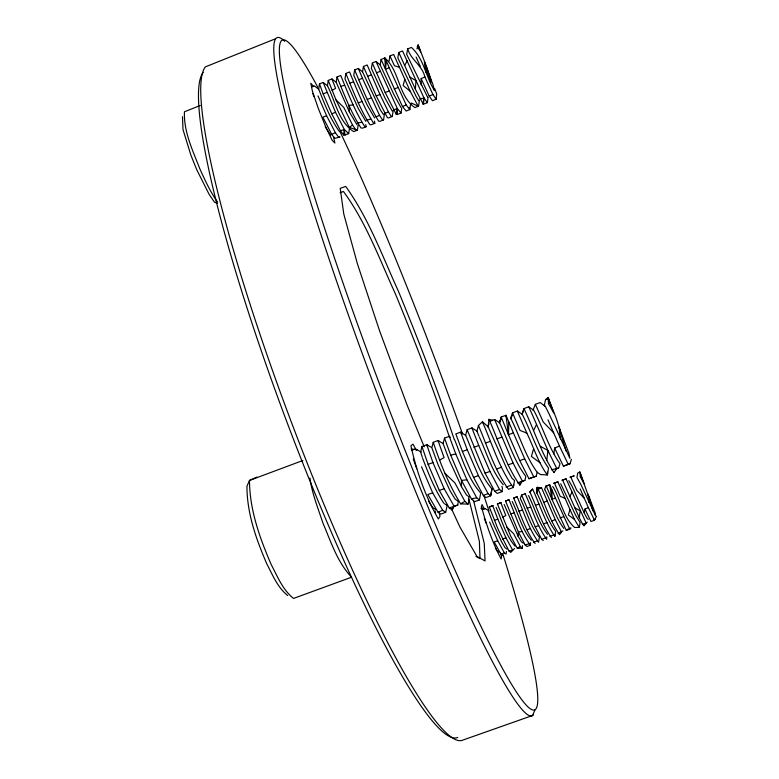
<?xml version="1.0" encoding="UTF-8"?>
<svg xmlns="http://www.w3.org/2000/svg" width="779" height="779" viewBox="0 0 779 779"><rect width="100%" height="100%" fill="white"/><g stroke="black" fill="none" stroke-linecap="round" stroke-linejoin="round"><path stroke-width="1.17" d="M476.894 431.284L478.452 425.5L482.503 421.77L488.199 426.853L507.246 469.756L511.939 478.17L514.549 480.585L513.303 487.498L508.521 489.261C494.675 470.419 487.654 446.98 478.452 425.5M469.445 497.168L466.446 494.908L461.46 486.632L461.499 480.409L450.69 455.14L444.517 438.119L449.288 436.347L450.272 437.301M551.357 537.607C541.814 523.965 536.838 507.275 529.944 492.075L532.602 489.076C539.915 504.792 544.988 522.115 554.804 536.361L554.814 534.706M568.719 528.814L571.007 527.987L569.78 529.175L566.304 530.421L551.941 499.349L552.019 490.088L549.711 484.83L545.777 486.232L544.511 489.689L544.969 489.913C551.464 502.572 555.32 517.013 563.811 528.415M537.198 472.259L540.431 474.528L547.394 474.966L548.543 468.091C536.994 451.81 531.395 431.917 522.193 414.224L517.344 411.039L512.533 412.831L510.849 418.44C519.817 436.211 525.358 456.212 537.198 472.259L536.156 476.222L528.97 478.715L519.788 460.623L508.483 434.663L508.833 422.062L505.961 415.275L501.16 417.057L499.514 422.646C508.249 440.495 513.741 460.613 525.864 476.427L524.919 480.351L521.122 481.753M546.731 536.809L546.663 539.321C537.013 525.757 532.076 509.018 525.241 493.798L525.007 493.779M512.455 414.321L512.533 412.831L520.041 430.427L526.847 433.105C533.664 446.98 538.026 462.57 547.394 474.966M584.007 525.708L586.227 523.235L566.07 478.832L561.922 480.351L562.613 480.098L579.264 517.694L582.526 524.121L584.007 525.708L584.046 524.91M523.206 543.177L521.394 541.853L518.084 536.156L518.366 531.93L505.532 501.024L508.969 499.767C515.591 515.026 520.43 531.95 530.411 545.222L526.916 546.507L525.036 544.784L518.366 531.93L522.222 531.502M399.315 54.53L398.799 52.446L415.353 89.215L423.406 104.513L424.049 98.096L402.548 50.956L398.799 52.446L397.806 57.87L415.928 96.07L418.644 100.618L419.443 100.092L418.586 106.139L414.876 107.59C398.342 96.236 399.715 70.743 384.836 57.987L381.106 59.467L380.162 64.871L393.901 94.561L401 107.56M415.353 89.215L415.967 80.636L409.968 77.15M530.411 545.222L530.596 542.681M579.352 526.614L579.294 527.422L574.522 527.451C563.032 517.178 560.851 499.923 553.119 486.933L552.603 486.729M536.828 492.903L537.286 487.352L541.551 487.82L555.291 519.681L561.571 532.145L559.497 534.647C549.779 520.323 544.706 503.039 537.286 487.352L536.828 492.903C543.216 505.59 547.024 520.109 555.67 531.375L554.804 536.361M409.345 107.424L409.812 109.576L406.229 105.029L389.296 67.792L385.498 69.263L386.316 61.015L384.836 57.987L385.498 69.263L402.461 106.48L406.112 111.037L409.812 109.576L410.679 103.568M436.152 99.235L432.939 94.551L424.886 76.936L421.147 78.591L429.19 96.07L432.433 100.695L436.152 99.235L436.678 94.045L434.828 88.787M488.735 423.805L488.092 427.126L489.008 419.345L492.503 420.261M489.368 420.485L489.008 419.345L489.796 421.283C499.222 442.706 506.311 465.998 519.836 485.103L520.06 483.097M497.411 504.003L500.916 502.611L497.411 504.003L510.683 536.098L517.266 548.28L522.232 548.212L522.534 545.602M546.761 460.35L547.949 450.505L531.833 413.61L528.746 406.804L523.926 408.595L522.193 414.224L523.926 408.595C534.17 429.735 541.045 452.911 553.947 472.561L556.771 468.578L558.67 467.955L560.004 463.768C548.533 447.652 543.099 427.661 533.683 410.202L528.746 406.804M423.649 104.143L427.369 102.682L428.041 97.297M513.692 484.48L513.303 487.498C499.592 468.559 492.542 445.169 483.243 423.718L482.503 421.77L482.912 422.88M506.447 551.454L506.107 554.054L504.373 552.895L497.703 540.743L489.64 522.066M454.05 506.389L457.818 505.006L458.266 501.608M579.264 517.694L580.18 510.8L574.775 507.801M447.146 505.698L445.676 512.329L440.933 514.072L437.944 512.105L427.807 494.529L432.696 492.854L442.735 510.352L445.676 512.329M553.83 453.923L554.648 448.032L559.478 446.046L568.232 464.333L569.955 463.807L571.416 459.357M339.547 131.719C330.218 118.944 324.561 103.831 318.699 89.225L319.468 83.918L323.178 82.447L327.453 85.758C335.174 100.832 338.719 122.215 353.724 131.622L357.395 130.171L358.116 125.37M349.42 128.788L348.7 133.599L345.019 135.04L343.51 134.923L344.289 129.431L335.535 112.351L323.178 82.447M380.162 64.871L376.004 61.492L372.274 62.972L385.177 92.497L396.229 114.24L397.358 114.474L401.058 113.023L401.75 108.213M354.63 69.964C362.06 87.248 368.72 105.087 378.613 121.135L379.87 121.349L383.57 119.898L384.446 113.89L383.395 114.484L380.444 110.043L362.556 71.843L358.359 68.494L354.63 69.964L353.763 75.329L367.201 105.087L374.602 117.941M392.304 116.46L391.146 116.237L388.448 111.962L380.016 94.541L367.172 64.988L363.442 66.468L376.199 95.934L387.416 117.687L388.614 117.911L392.304 116.46L393.181 110.452M327.453 85.758L328.241 80.432L331.951 78.961L336.216 82.292L349.45 112.088L357.055 124.835M336.216 82.292L337.034 76.946L340.744 75.475C347.872 92.857 354.63 110.686 364.747 126.578L366.111 126.753L365.731 124.562M374.436 121.154L374.835 123.325L373.531 123.131C363.559 107.142 356.87 89.303 349.547 71.98L345.827 73.46L344.98 78.815L345.672 80.403M478.949 436.133L476.894 431.05L471.908 427.934L467.127 429.716L485.074 473.165L494.684 491.237L497.216 493.409L501.988 491.656L502.484 488.599L501.958 486.3M362.556 71.843L363.442 66.468M467.127 429.716L465.608 435.247C473.632 453.29 479.017 473.817 491.968 488.891L490.692 495.804L485.921 497.557L483.292 495.395L473.544 477.361L462.395 451.499L455.812 433.922L460.593 432.141L465.715 435.442M388.974 61.375L389.948 55.961L393.687 54.472L410.182 91.25L418.323 106.509M425.909 72.272L424.409 61.989L432.949 84.531L434.507 90.588C425.831 76.897 423.757 58.367 411.409 47.441L407.66 48.931L406.677 54.355L427.681 97.365M488.199 426.853L488.784 423.669M491.968 488.891L490.692 495.804L488.112 493.652L478.423 475.618L467.264 449.746L460.593 432.141L461.392 433.212M536.429 492.659L537.315 487.829L541.123 487.936L538.104 489.085L541.551 487.82M588.33 519.369L587.132 518.434L584.25 512.981L584.971 509.057L588.418 507.645L594.445 520.226L590.979 521.511L584.971 509.057M396.229 114.24L397.329 108.495L376.004 61.492M422.831 103.996L424.049 98.096L419.92 98.855M553.947 472.561L554.132 471.675M560.159 430.583L556.596 419.277L548.104 397.524L545.534 399.598L544.239 405.674L545.349 406.424L548.883 413.532L569.897 458.325L569.03 453.612L559.01 427.243L560.393 438.966M479.416 499.943L476.729 497.81L466.903 479.806L461.499 480.409L471.422 498.891L474.528 501.715L479.416 499.943L480.701 493.029C467.858 478.793 461.47 456.494 454.547 439.59M422.267 457.176L420.621 451.956L421.965 446.503L426.726 444.741L431.332 447.341M443.397 443.728L438.002 440.544L433.231 442.316L431.848 447.789L438.236 465.151L450.058 490.838L455.111 499.076L458.208 501.296M404.788 79.195L403.142 85.534L410.182 91.25M444.517 438.119L443.085 443.611L449.649 460.925L461.46 486.632M416.999 48.882L418.157 44.909L427.213 68.455L431.4 81.814M433.231 442.316C440.417 463.641 448.831 484.665 460.671 503.867L468.023 504.11L468.958 500.916L468.51 498.657M421.965 446.503L428.109 464.352L439.298 490.419L449.269 507.947L452.161 509.953L452.794 507.811M533.644 448.743L531.385 456.416L540.09 462.814M557.891 481.831L553.84 483.272L557.891 481.831L569.994 509.544L568.349 514.977L574.493 519.427L579.294 527.422L580.112 522.485L575.613 515.201L560.705 483.759M545.349 406.424L540.159 402.558L535.329 404.35L533.002 410.231M525.241 493.798L521.609 495.025L520.284 498.57C526.838 511.219 530.304 526.234 539.419 537.286L538.532 542.272C528.717 528.853 523.829 512.027 517.1 496.778L513.663 498.044C520.353 513.293 525.212 530.158 535.095 543.518M512.046 415.353L510.527 418.79L511.969 415.441M594.445 520.226L596.51 516.185M417.378 46.74L418.157 44.909L420.679 51.989L417.378 46.74L418.45 45.912M536.156 476.222L533.819 476.952L524.705 458.88L513.38 432.9L508.483 434.663L501.16 417.057L501.277 418.479L499.514 422.646L494.597 419.501L489.796 421.283M499.3 422.958L501.277 418.479M534.93 710.156L532.476 715.521L462.96 740.05A360.852 48.259 69.4 0 1 295.358 432.657A360.852 48.259 69.4 0 1 205.432 66.848L275.065 38.95M569.887 496.603L572.01 492.143M533.527 430.631L536.546 424.448M452.161 509.953L454.128 506.272L457.818 505.006M404.778 65.319L407.232 60.781M519.836 485.103L522.368 481.14L524.919 480.351M587.23 522.096L586.227 523.235L582.526 524.121M581.261 475.92L584.211 483.886L580.365 476.904L581.261 475.92L579.839 471.957L577.794 472.989L576.927 477.488L580.657 484.032L595.584 515.825L595.117 512.796L588.106 494.305L589.012 502.474M548.513 403.649L549.789 402.334L548.104 397.524L548.513 403.649L553.665 412.919L549.789 402.334M566.304 530.421L567.579 529.233M562.905 530.927L558.105 533.391M489.3 506.973L492.903 505.561L489.3 506.973L498.297 529.778L509.076 551.181L510.781 552.36L514.481 548.533M529.652 492.075L532.602 489.076M336.012 99.887L349.382 127.435L352.517 124.952L343.792 107.444L336.012 99.887L328.241 80.432M460.671 503.867L464.859 501.306L468.023 504.11M517.266 548.28L520.323 546.498L522.232 548.212M332.039 90.422L335.574 88.397L331.951 78.961M439.57 460.185L444.088 457.594L438.002 440.544L439.2 441.459M502.582 517.383L505.814 515.532L500.848 502.737M256.982 477.089L249.484 480.448L246.933 486.262C246.972 513.458 256.223 539.341 266.876 564.006C272.689 575.116 277.587 587.512 287.694 595.526M429.19 96.07L432.939 94.551M200.261 105.477L184.438 111.777C183.63 131.924 192.832 150.532 199.852 168.907C205.12 180.309 210.233 191.936 217.653 202.15M311.629 87.024L314.404 85.924L318.699 89.225M331.688 134.251L335.408 132.781L338.456 136.909L340.004 137.007L334.756 138.36L331.688 134.251L322.818 117.152L326.615 115.769L335.408 132.781M366.111 126.753L362.43 128.194L360.881 127.873C350.832 112.02 344.036 94.308 337.034 76.946M374.835 123.325L371.145 124.776L369.811 124.582C359.781 108.632 353.062 90.802 345.827 73.46M349.761 83.246L353.539 81.785M358.681 79.75L362.459 78.29L379.568 115.409L382.333 119.684L383.57 119.898M376.549 72.768L380.337 71.308M393.57 109.956L397.329 108.495L401.058 113.023M402.461 106.48L406.229 105.029M366.958 120.326L370.707 118.875M375.819 116.86L379.568 115.409M482.123 509.583L484.908 508.512L488.082 510.372L493.311 523.8L501.725 542.116L505.104 547.773L507.012 549.068M340.131 192.725L343.422 191.459C366.266 222.56 379.509 259.28 395.498 294.092C414.866 341.27 433.406 388.818 449.464 437.233M319.468 83.918L323.149 93.889L326.917 92.448M367.25 99.42L371.038 97.969M358.301 102.886L362.089 101.445M384.68 113.403L388.448 111.962M367.61 76.245L371.398 74.813M394.155 89.02L397.962 87.569M385.177 92.497L388.984 91.055M554.648 448.032L563.392 466.144L568.232 464.333M302.827 460.516L249.484 480.448C249.621 509.817 259.66 537.753 271.141 564.405C277.402 576.372 282.641 589.761 293.498 598.428L351.602 577.2C337.297 562.204 330.929 541.668 322.905 522.991C318.075 508.22 312.019 493.574 309.964 478.082M411.672 450.34L415.47 448.918L421.137 451.995L420.621 451.956M376.199 95.934L380.016 94.541M323.149 93.889L331.737 113.744L335.535 112.351M437.944 512.105L442.735 510.352M555.816 469.007L558.67 467.955M569.955 463.807L563.392 466.144M482.337 509.524L484.908 508.512L480.847 508.239M505.532 501.024L508.969 499.767M513.663 498.044L517.1 496.778M545.777 486.232L549.711 484.83L551.941 499.349L555.446 498.102L569.78 529.175M562.613 480.098L566.07 478.832M570.793 477.099L574.259 475.833L569.975 477.274L570.793 477.099L576.791 490.4L584.279 498.268L588.418 507.645M517.529 482.902L522.368 481.14L513.118 463.086L494.597 419.501M528.97 478.715L533.819 476.952M483.292 495.395L488.112 493.652M494.684 491.237L499.514 489.475L501.988 491.656M593.627 519.768L595.351 519.145M497.703 540.743L494.198 541.931L500.936 554.142L504.373 552.895M462.395 451.499L467.264 449.746M473.885 447.292L478.764 445.53L489.962 471.431L499.514 489.475M496.934 438.889L501.822 437.126M506.097 487.06L510.936 485.317M533.527 542.272L536.984 541.025M521.609 495.025L535.231 526.808L541.707 539.311L545.173 538.065M331.737 113.744L340.501 130.784L344.289 129.431L348.7 133.599M428.109 464.352L432.968 462.629L444.186 488.745L454.128 506.272L449.269 507.947M485.074 473.165L489.962 471.431M473.544 477.361L478.423 475.618M543.684 502.328L547.179 501.082M518.941 511.238L522.427 510.002M527.179 508.259L530.665 507.022M549.896 536.341L553.372 535.105M508.21 464.829L513.118 463.086M519.788 460.623L524.705 458.88M485.395 443.076L490.293 441.352M526.974 529.769L530.48 528.542M494.363 520.333L497.849 519.116L505.941 537.831L512.563 549.993L509.076 551.181M551.785 520.917L555.291 519.681M560.062 517.947L563.577 516.711M535.231 526.808L538.737 525.582M535.416 505.279L538.922 504.071M439.298 490.419L444.186 488.745M496.622 468.977L501.54 467.283M543.499 523.848L547.014 522.651M502.436 539.019L505.941 537.831M340.705 86.362L344.63 85.281M450.69 455.14L455.773 453.953L466.903 479.806M551.581 469.786L556.771 468.578L547.949 450.505L540.344 446.27M510.547 513.799L514.198 512.971M525.036 544.784L528.814 543.985M471.422 498.891L476.729 497.81M357.619 122.946L361.855 122.332M353.16 104.922L348.934 105.418L349.45 112.088M545.534 399.598L548.893 399.267M411.117 449.055L417.077 449.726M349.382 127.435L357.395 130.171M399.608 67.364L394.456 65.748L389.948 55.961M565.116 498.346L560.218 496.359L554.434 483.097M217.507 203.494L214.429 202.121L209.142 194.39L196.707 169.627L190.865 155.118L182.977 129.46L182.49 116.684M411.361 103.013L417.729 105.993M475.93 556.362L478.968 558.017M428.129 445.598L426.726 444.741L432.968 462.629M568.806 480.672L572.02 486.154L584.25 512.981M498.93 551.999L496.973 550.734L495.269 547.91M435.782 509.544L432.491 507.392L428.596 501.267M500.936 554.142L502.689 555.3M444.595 503.779L446.99 505.425M515.104 546.128C505.659 535.446 501.978 520.382 496.116 507.421M528.347 495.619L528.698 495.882C534.969 508.599 538.737 523.196 547.54 534.326M531.307 540.236C522.076 529.301 518.551 514.296 512.222 501.53M541.707 539.311L543.226 540.568M503.253 484.742C491.646 471.344 486.933 453.037 479.358 437.146M506.545 526.857L513.614 533.664L520.323 546.498M444.945 473.301L454.868 482.853L464.859 501.306M424.886 76.936C422.286 65.407 411.059 60.022 407.66 48.931M559.478 446.046L553.645 432.822L543.226 421.975L535.329 404.35M313.684 86.537L310.782 83.236L312.447 91.357L318.251 108.3L325.875 127.181L332.263 140.463L334.892 143.044L333.5 136.695M330.812 135.157L325.203 126.714M340.501 130.784L343.51 134.923M424.049 98.096L427.369 102.682M365.828 121.388L358.321 108.583L346.022 81.201M352.517 124.952L355.818 129.859M392.188 111.017L384.992 98.066L371.349 68.357L372.294 63.411M443.796 503.234C434.604 489.348 428.499 473.71 422.598 458.218M504.169 504.48L518.084 536.156M416.405 450.369L413.006 444.176L410.923 445.763C416.531 471.237 425.285 496.379 438.382 518.999L440.038 516.243L438.976 511.803M472.512 429.073L471.908 427.934L478.764 445.53M484.217 508.814L482.084 504.617L481.393 506.457C486.3 524.51 492.396 542.418 501.121 559.001L501.588 556.566L500.615 553.071M451.44 508.706L460.087 527.334L477.03 556.537L485.054 560.938L484.246 543.304L473.466 500.303M569.994 509.544L574.493 519.427M432.696 492.854L421.527 466.796M381.106 59.467L385.498 69.263M326.615 115.769L318.027 95.914M416.113 57.023L420.241 66.361M386.316 61.015L389.296 67.792M580.189 488.891L584.279 498.268M547.988 419.852L553.645 432.822M517.344 411.039L526.847 433.105M552.019 490.088L555.446 498.102M546.264 486.096L551.941 499.349M508.833 422.062L513.38 432.9M358.359 68.494L362.459 78.29M424.234 446.834L407.29 405.538L379.587 330.861L357.357 263.643L343.773 213.991L340.199 188.343L345.691 186.424C368.71 218.383 382.246 255.814 398.488 291.404C418.489 340.199 437.584 389.403 454.225 439.463M484.285 518.424L486.232 523.459M492.727 505.717L497.849 519.116M312.837 93.597L313.956 96.538M449.288 436.347L455.773 453.953M413.23 458.928L416.765 468.763M588.924 497.489L579.839 471.957L580.365 476.904M537.315 487.829L537.977 489.942M424.409 61.989L430.67 82.701M468.607 497.878L479.397 541.366L479.981 558.572M559.01 427.243L565.992 450.953M588.106 494.305L592.926 510.858M384.836 57.987L385.41 60.022M435.149 510.79L435.578 513.176M508.483 434.663L505.961 415.275L505.999 416.716M344.289 129.431L345.019 135.04M547.403 472.093L547.608 474.07M421.147 78.591L421.176 85.028M397.329 108.495L397.358 114.474M503.02 554.57A358.243 30.362 69.4 0 1 497.8 659.764A358.243 30.362 69.4 0 1 315.622 200.213A358.243 30.362 69.4 0 1 317.725 87.141M339.917 131.456A358.243 30.362 69.4 0 1 462.512 433.971M483.876 495.629A358.243 30.362 69.4 0 1 488.998 510.985M533.537 714.684A362.401 31.666 69.4 0 1 365.916 363.501A362.401 31.666 69.4 0 1 284.763 41.326M457.75 737.411A356.548 48.571 69.4 0 1 291.434 433.942A356.548 48.571 69.4 0 1 203.251 72.33"/></g></svg>
